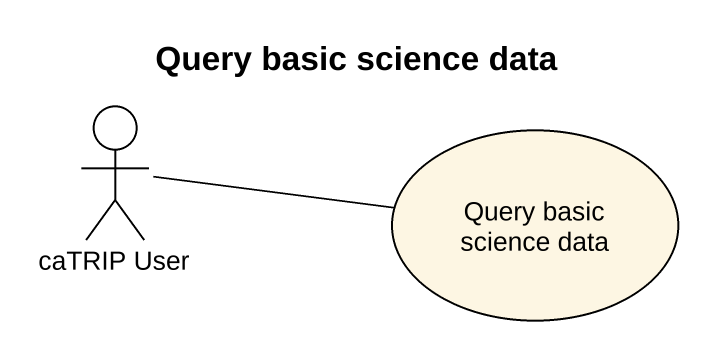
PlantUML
@startuml
title Query basic science data
actor "caTRIP User" as caTRIP_User
usecase "Query basic science data" as Query_basic_science_data
caTRIP_User -right- Query_basic_science_data
@enduml
